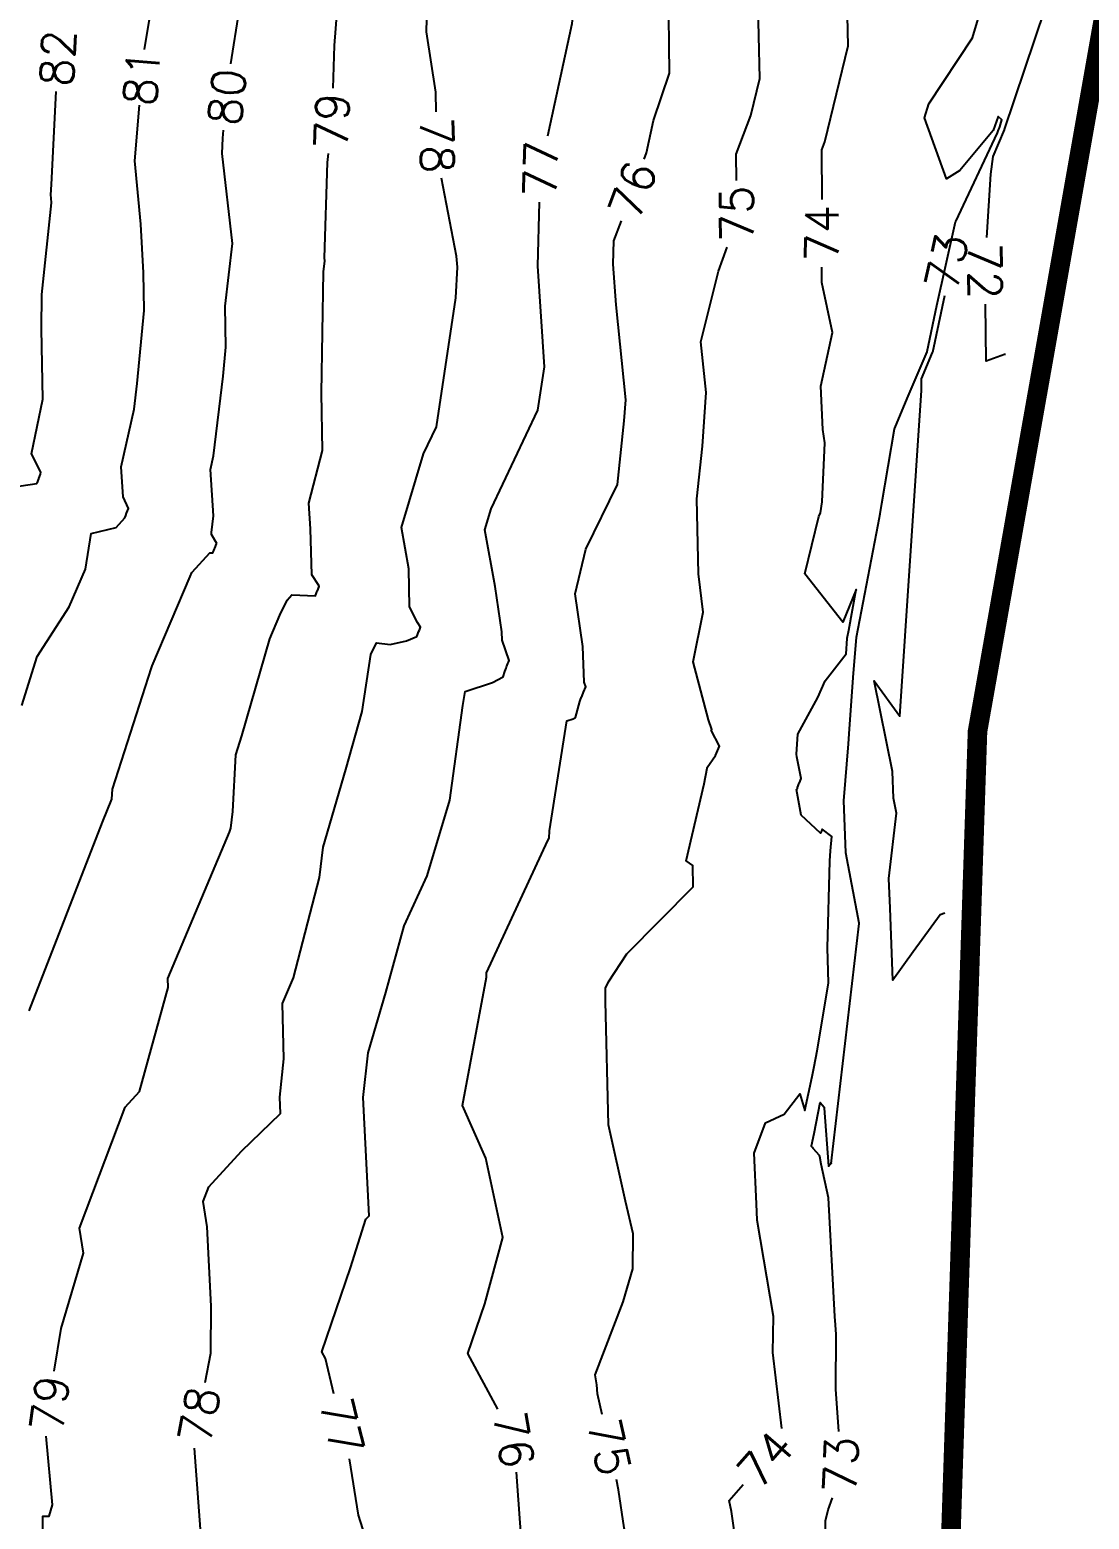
# Model space of a CAD drawing. Header units: metres. Extents: x 729358 to 732680, y 1423022 to 1426117.
# Drawn here: x 730911.2 to 731119.6, y 1424965.1 to 1425258 of the extents above; entities that cross this region are included whole.
import ezdxf

# ---------------------------------------------------------------- set-up
doc = ezdxf.new("R2010")
doc.units = ezdxf.units.M
doc.header["$MEASUREMENT"] = 0
doc.linetypes.add('PHANTOM', pattern=[2.5, 1.25, -0.25, 0.25, -0.25, 0.25, -0.25])
for name, color, linetype in [('36Bound', 6, 'PHANTOM'), ('HR36 IE-Exi_Xref$0$CONTOUR', 8, 'Continuous'), ('HR36 IE-Exi_Xref$0$CONTOURINDEX', 10, 'Continuous'), ('HR36 IE-Exi_Xref$0$CONTOURTEXT', 7, 'Continuous')]:
    doc.layers.add(name, color=color, linetype=linetype)
doc.styles.add('HR36 IE-Exi_Xref$0$5mm', font='simplex', dxfattribs={"height": 5})

msp = doc.modelspace()

# ---------------------------------------------------------------- linework, layer by layer
at = {"layer": '36Bound', "const_width": 3.84}
msp.add_lwpolyline([(731089.29, 1424869.87), (731097.59, 1425120.07), (731110.41, 1425192.42), (731138.07, 1425349.11), (731186.64, 1425492.9), (731134.88, 1425523.96), (731220.89, 1425664.9), (730803.81, 1425911.35), (730764.78, 1425842.6), (730723.84, 1425770.49), (730682.74, 1425698.76), (730672.5, 1425703.91), (730659.08, 1425710.65), (730650.07, 1425715.18), (730455.78, 1425812.86), (730385.15, 1425653.57), (730390.36, 1425601.87), (730354.83, 1425374.71), (730264.08, 1425176.5), (730117.5, 1425088.87), (729994.08, 1425024.16), (729814.03, 1424892.64)], dxfattribs=at)
at = {"layer": 'HR36 IE-Exi_Xref$0$CONTOUR', "flags": 128}
for points, elevation in [([(731050.19, 1425228.38), (731050.15, 1425233.58), (731052.98, 1425241.19), (731054.76, 1425248.44), (731054.18, 1425273.68), (731058.11, 1425285.37), (731050.94, 1425309.9), (731050.72, 1425316.28), (731055.69, 1425339.1), (731054.99, 1425344.35), (731051.41, 1425361.56), (731050.01, 1425370.24), (731053.71, 1425387.35), (731049.6, 1425412.8), (731052.92, 1425423.06), (731049.78, 1425432.23), (731050.62, 1425444.8), (731050.98, 1425460.78)], 75), ([(731013.07, 1425237.19), (731017.87, 1425259.26), (731018.18, 1425262.42), (731018.75, 1425262.98), (731020.39, 1425288.77), (731020.68, 1425299.48), (731017.05, 1425319.52), (731015.4, 1425322.53), (731015.56, 1425327.65), (731010.77, 1425367.99), (731013.44, 1425382.3), (731014.92, 1425391.76), (731013.89, 1425397.02), (731012.94, 1425409.22), (731018.05, 1425422.47), (731017.19, 1425426.78), (731016.08, 1425434.82), (731017.86, 1425445.74), (731019.33, 1425449.71)], 77), ([(730970.83, 1425246.52), (730971.13, 1425254.95), (730972.1, 1425267.5), (730975.89, 1425273.28), (730977.52, 1425279.48), (730987.66, 1425292.97), (730988, 1425306.17), (730987.08, 1425317.48), (730983.29, 1425326.56), (730980.07, 1425336.16), (730981.94, 1425348.57), (730983.61, 1425364.46), (730987.44, 1425385.81), (730987.97, 1425390), (730988.37, 1425396), (730989.29, 1425425.98), (730989.02, 1425430.71), (730988.03, 1425436.13)], 79), ([(730933.76, 1425254.13), (730934.65, 1425259.69), (730938.52, 1425277.67), (730939.36, 1425278.73), (730940.2, 1425285.48), (730943.28, 1425302.27), (730941.79, 1425304.83), (730936.23, 1425314.99), (730940.51, 1425319.81), (730944.98, 1425338.14), (730948.43, 1425347.48), (730950.77, 1425363.76), (730954.71, 1425378.4), (730956.54, 1425389.2), (730959.17, 1425408.19), (730958.99, 1425426.01)], 81), ([(731070.34, 1424982.38), (731069.7, 1424990.72), (731069.76, 1425001.52), (731069.66, 1425003.32), (731069.66, 1425003.32), (731069.66, 1425003.35), (731069.51, 1425005.01), (731068.31, 1425028.31), (731068.31, 1425028.36), (731068.31, 1425028.36), (731066.82, 1425034.95), (731066.59, 1425036.47), (731066.48, 1425036.67), (731065.26, 1425038.01), (731065.26, 1425038.02), (731065.24, 1425038.05), (731065.15, 1425038.22), (731065.12, 1425038.24), (731064.92, 1425038.4), (731064.92, 1425038.55), (731065.44, 1425040.98), (731066.64, 1425047.08), (731067.41, 1425046.17), (731067.42, 1425046.15), (731067.46, 1425045.98), (731067.46, 1425045.98), (731068.31, 1425034.56), (731068.82, 1425035.2), (731068.82, 1425035.11), (731074.33, 1425082.26), (731074.34, 1425082.32), (731071.71, 1425096.19), (731071.71, 1425096.23), (731071.28, 1425106.4), (731072.22, 1425117.59), (731072.37, 1425119.55), (731072.37, 1425119.56), (731072.37, 1425119.56), (731073.15, 1425130.65), (731073.79, 1425138.59), (731073.79, 1425138.61), (731078.03, 1425160.72), (731078.42, 1425162.85), (731078.42, 1425162.85), (731078.75, 1425164.85), (731081.28, 1425179.54), (731081.29, 1425179.57), (731081.29, 1425179.58), (731081.32, 1425179.67), (731083.75, 1425185.5), (731087.67, 1425194.68), (731087.68, 1425194.73), (731087.7, 1425194.78), (731089.61, 1425203.82), (731093.27, 1425220.23), (731093.3, 1425220.32), (731093.31, 1425220.34), (731101.49, 1425237.79), (731101.74, 1425238.35), (731101.76, 1425238.41), (731101.76, 1425238.41), (731101.95, 1425238.96), (731102.36, 1425240.33), (731101.65, 1425240.96), (731100.68, 1425238.24), (731100.64, 1425238.19), (731094.1, 1425230.38), (731091.52, 1425228.74), (731087.18, 1425240.72), (731088.03, 1425243.49), (731096.62, 1425256.43), (731098.61, 1425263.27)], 73), ([(730909.6, 1425125.17), (730912.62, 1425134.76), (730918.96, 1425144.55), (730922.12, 1425151.97), (730923.26, 1425159), (730928.18, 1425160.13), (730929.87, 1425162.03), (730930.05, 1425162.49), (730930.24, 1425162.95), (730930.42, 1425163.42), (730930.61, 1425163.88), (730929.54, 1425166.17), (730929.17, 1425172.07), (730931.7, 1425183.41), (730932.32, 1425188.5), (730933.66, 1425202.81), (730933.56, 1425210.25), (730933.06, 1425219.81), (730931.84, 1425232.23), (730932.75, 1425243.22)], 81), ([(730916, 1424994.25), (730917.33, 1425002.62), (730921.74, 1425017.48), (730920.98, 1425022.39), (730929.96, 1425046.16), (730932.79, 1425049.23), (730938.41, 1425069.69), (730938.37, 1425071.45), (730950.5, 1425100.21), (730950.71, 1425101.03), (730951.13, 1425104.32), (730951.7, 1425115.43), (730952.9, 1425119.16), (730958.38, 1425138.27), (730960.36, 1425142.93), (730961.8, 1425145.89), (730962.73, 1425146.91), (730967.36, 1425146.71), (730967.4, 1425146.79), (730967.74, 1425147.63), (730967.78, 1425147.72), (730968.12, 1425148.56), (730968.01, 1425148.75), (730966.66, 1425150.83), (730966.39, 1425159.91), (730966.07, 1425164.97), (730968.75, 1425175.31), (730968.58, 1425186.59), (730968.96, 1425210.41), (730969.21, 1425212.58), (730969.14, 1425213.18), (730969.76, 1425231.93), (730969.94, 1425233.69)], 79), ([(730971.02, 1424989.78), (730969.33, 1424996.71), (730968.62, 1424998.02), (730974.25, 1425014.58), (730977.26, 1425024.16), (730977.93, 1425024.8), (730976.77, 1425048.08), (730977.71, 1425056.86), (730981.25, 1425068.7), (730984.82, 1425081.83), (730989.36, 1425091.68), (730993.79, 1425106.52), (730996.36, 1425125.13), (730996.79, 1425127.91), (731002.21, 1425129.66), (731004.31, 1425130.77), (731004.59, 1425131.83), (731004.86, 1425132.5), (731004.96, 1425132.76), (731005.23, 1425133.43), (731005.33, 1425133.69), (731005.49, 1425134.02), (731004.07, 1425138.02), (731004.01, 1425139.62), (731002.69, 1425148.57), (731000.71, 1425159.7), (731001.96, 1425163.84), (731011.14, 1425183.23), (731012.43, 1425191.78), (731011.12, 1425211.56), (731011.47, 1425224.14)], 77), ([(731023.74, 1424985.73), (731022.85, 1424989.77), (731022.7, 1424991.55), (731022.36, 1424993.53), (731027.91, 1425007.89), (731029.77, 1425014.39), (731029.88, 1425021.27), (731028.38, 1425027.71), (731025.04, 1425042.66), (731024.4, 1425066.91), (731024.42, 1425069.55), (731025, 1425070.79), (731028.63, 1425076.34), (731041.68, 1425089.46), (731041.59, 1425093.68), (731040.27, 1425094.61), (731043.83, 1425109.72), (731044.42, 1425112.84), (731044.43, 1425112.99), (731046.08, 1425115.3), (731046.44, 1425116.21), (731046.45, 1425116.23), (731046.81, 1425117.14), (731046.82, 1425117.16), (731045.23, 1425120.3), (731045.33, 1425120.43), (731044.66, 1425122.32), (731041.68, 1425133.71), (731043.6, 1425143.51), (731042.7, 1425151.07), (731042.39, 1425165.82), (731043.49, 1425176.14), (731044.22, 1425186.67), (731043.2, 1425196.66), (731046.65, 1425210.55), (731048.36, 1425215.27)], 75), ([(731091.16, 1425084.3), (731090.26, 1425083.99), (731084.94, 1425076.68), (731080.91, 1425071.12), (731080.4, 1425085.28), (731080.12, 1425091.1), (731081.63, 1425104), (731081.63, 1425104.01), (731081.08, 1425106.92), (731081.08, 1425106.93), (731080.86, 1425112.18), (731080.86, 1425112.18), (731077.29, 1425130.03), (731082.33, 1425123.04), (731086.58, 1425187.1), (731086.55, 1425189.39), (731086.55, 1425189.4), (731088.74, 1425194.55), (731088.75, 1425194.56), (731088.78, 1425194.65), (731091.13, 1425205.76)], 72.5), ([(730913.58, 1424941.95), (730913.73, 1424965.76), (730915.02, 1424965.72), (730915.69, 1424967.94), (730914.39, 1424981.49)], 79), ([(730981.15, 1424949.21), (730975.86, 1424965.91), (730974.05, 1424977.04)], 77), ([(731021.56, 1424850.38), (731021.67, 1424852.01), (731022.26, 1424858.89), (731030.22, 1424876.63), (731030.3, 1424876.93), (731030.8, 1424877.67), (731039.31, 1424894.57), (731038.84, 1424905.94), (731037.7, 1424911.4), (731037.29, 1424916.64), (731033.3, 1424922.28), (731031.22, 1424925.07), (731027.96, 1424934.74), (731028.87, 1424938.06), (731029.91, 1424953.39), (731028.07, 1424963.46), (731027.01, 1424970.93), (731026.57, 1424972.95)], 75), ([(731085.4, 1424876.34), (731083.28, 1424880.46), (731075.02, 1424890.13), (731072.81, 1424891.07), (731072.19, 1424894.13), (731064.01, 1424906.24), (731063.22, 1424910.05), (731063.02, 1424912.6), (731065.69, 1424931.31), (731066.21, 1424931.35), (731065.93, 1424933.49), (731066.35, 1424939.19), (731067.7, 1424963.73), (731067.67, 1424964.83), (731068.24, 1424967.01), (731069.1, 1424969.32)], 73)]:
    msp.add_lwpolyline(points, dxfattribs=dict(at, elevation=elevation))
at = {"layer": 'HR36 IE-Exi_Xref$0$CONTOURINDEX', "flags": 128}
for points, elevation in [([(731067.03, 1425224.66), (731066.96, 1425234.41), (731067.54, 1425235.98), (731072.16, 1425254.88), (731071.96, 1425263.74), (731078.78, 1425284.02), (731076.01, 1425293.5), (731075.15, 1425318.83), (731076.39, 1425324.56), (731075.09, 1425334.38), (731079.81, 1425341.14), (731077.33, 1425365.6), (731080.79, 1425378.63), (731079.59, 1425383.25), (731076.76, 1425391.73), (731071.76, 1425416.12), (731071.45, 1425427.08), (731075.79, 1425448.01), (731076.92, 1425449.71), (731075.57, 1425451.87), (731071.53, 1425468.21)], 74), ([(731032.01, 1425232.56), (731032.48, 1425233.85), (731033.86, 1425240.19), (731036.98, 1425249.47), (731036.79, 1425266.37), (731036.39, 1425283.63), (731037.43, 1425286.72), (731034.4, 1425297.11), (731031.85, 1425317.92), (731035.3, 1425330.3), (731030.66, 1425359.1), (731028.92, 1425367.47), (731025.17, 1425390.62), (731025.62, 1425393.51), (731025.31, 1425395.09), (731026.34, 1425397.97), (731034.28, 1425422.5), (731030.73, 1425432.88), (731029.75, 1425440.03), (731030.28, 1425443.32), (731031.43, 1425446.41), (731033.68, 1425454.97)], 76), ([(730991.12, 1425241.9), (730991.02, 1425245.77), (730989.21, 1425257.62), (730989.4, 1425265.48), (730992.82, 1425270.01), (731004.79, 1425281.83), (731005.39, 1425291.21), (731005.84, 1425307.8), (731005.27, 1425314.74), (731002.97, 1425320.24), (730997.32, 1425330.58), (730998.27, 1425361.29), (730998.29, 1425361.48), (730998.31, 1425361.57), (731002.01, 1425390.7), (731003.56, 1425414.18), (731003.08, 1425420.24), (731004.13, 1425422.95), (731003.45, 1425426.35), (731002.03, 1425434.07), (731001.96, 1425435.93), (731002.94, 1425442.49)], 78), ([(730950.71, 1425251.33), (730952.35, 1425261.66), (730952.92, 1425264.29), (730960.03, 1425273.23), (730962.89, 1425277.59), (730964.55, 1425283.94), (730966.04, 1425294.8), (730964.05, 1425298.78), (730961.11, 1425314.01), (730964.36, 1425337.2), (730963.96, 1425338.39), (730964.34, 1425340.87), (730967.86, 1425365.4), (730969.08, 1425369.9), (730972.41, 1425389.57), (730973.61, 1425398.2), (730973.5, 1425409.12), (730974.13, 1425429.9), (730974.09, 1425430.7)], 80), ([(731099.39, 1425217.18), (731100.23, 1425229.64), (731100.65, 1425233.12), (731100.65, 1425233.13), (731102.9, 1425238.34), (731102.9, 1425238.35), (731102.92, 1425238.39), (731110.87, 1425262.12)], 72), ([(730907.72, 1425168.07), (730912.6, 1425168.78), (730912.64, 1425168.89), (730912.96, 1425169.71), (730913, 1425169.82), (730913.33, 1425170.65), (730913.34, 1425171.06), (730911.56, 1425174.63), (730913.77, 1425185.4), (730913.48, 1425199.19), (730913.57, 1425205.99), (730915.43, 1425223.97), (730915.38, 1425224.93), (730915.32, 1425225.54), (730915.49, 1425227.61), (730916.37, 1425245.92)], 82), ([(730911.09, 1425065.08), (730925.48, 1425102.23), (730927.36, 1425106.72), (730927.46, 1425108.7), (730935.15, 1425132.57), (730935.26, 1425132.98), (730942.73, 1425150.51), (730943.07, 1425151.31), (730943.07, 1425151.32), (730943.07, 1425151.32), (730943.1, 1425151.35), (730946.62, 1425155.19), (730947.2, 1425155.16), (730947.54, 1425155.98), (730947.58, 1425156.09), (730947.91, 1425156.91), (730947.95, 1425157.01), (730946.94, 1425158.8), (730946.93, 1425158.81), (730946.92, 1425158.88), (730946.91, 1425159.15), (730947.31, 1425162.45), (730946.74, 1425171.59), (730947.32, 1425174.24), (730949.23, 1425189.89), (730949.77, 1425195.61), (730949.65, 1425203.71), (730951.08, 1425216), (730949.05, 1425233.7), (730949.15, 1425236.72), (730949.31, 1425238.31)], 80), ([(730945.69, 1424992.04), (730946.77, 1424997.79), (730946.85, 1425007.06), (730946.08, 1425022.61), (730945.31, 1425027.64), (730946.4, 1425030.52), (730952.86, 1425037.53), (730960.52, 1425044.94), (730960.36, 1425048.15), (730961.16, 1425055.65), (730960.92, 1425066.57), (730963.04, 1425071.58), (730968.15, 1425091.32), (730968.92, 1425097.26), (730973.38, 1425112.57), (730976.58, 1425123.99), (730978.29, 1425135.15), (730979.4, 1425137.45), (730982.04, 1425137.12), (730985.3, 1425137.85), (730987.3, 1425138.71), (730987.44, 1425139.05), (730987.67, 1425139.64), (730987.81, 1425139.97), (730988.05, 1425140.57), (730987.45, 1425141.47), (730985.87, 1425144.54), (730985.74, 1425152.02), (730984.29, 1425160.17), (730988.65, 1425174.65), (730991.18, 1425179.98), (730994.99, 1425205.31), (730995.29, 1425211.34), (730995.14, 1425213.5), (730992.19, 1425228.83)], 78), ([(731003.25, 1424986.79), (730997.36, 1424997.7), (731000.7, 1425007.52), (731004.26, 1425020.53), (731000.86, 1425036.11), (730996.28, 1425046.52), (731001.02, 1425071.72), (731001.03, 1425072.59), (731013.05, 1425098.61), (731013.35, 1425099.06), (731013.43, 1425100.49), (731016.79, 1425122.14), (731018.05, 1425122.54), (731018.53, 1425122.8), (731019.36, 1425125.95), (731019.43, 1425126.12), (731019.73, 1425126.88), (731019.8, 1425127.05), (731020.1, 1425127.8), (731020.57, 1425128.8), (731020.22, 1425129.77), (731019.96, 1425136.76), (731018.43, 1425147.1), (731020.58, 1425155.88), (731026.78, 1425168.6), (731028.12, 1425181.12), (731028.4, 1425185.27), (731026.49, 1425203.94), (731025.96, 1425211.91), (731026.09, 1425216.5), (731027.56, 1425220.49)], 76), ([(731059.13, 1424982.98), (731057.34, 1424997.9), (731057.46, 1425004.98), (731054.26, 1425023.96), (731054.09, 1425027.14), (731053.69, 1425037.14), (731055.9, 1425043.11), (731059.57, 1425044.79), (731062.64, 1425048.76), (731063.65, 1425045.49), (731065.09, 1425052.2), (731065.47, 1425054.16), (731065.47, 1425054.17), (731065.47, 1425054.18), (731066.04, 1425057.22), (731068.3, 1425070.56), (731068.3, 1425070.59), (731068.3, 1425070.62), (731068.09, 1425077.52), (731068.53, 1425094.55), (731068.53, 1425094.56), (731068.53, 1425094.59), (731068.7, 1425096.58), (731068.91, 1425099.39), (731067.03, 1425100.83), (731066.88, 1425100.45), (731066.73, 1425100.07), (731062.91, 1425103.6), (731061.97, 1425108.62), (731062.16, 1425108.92), (731062.21, 1425109.03), (731062.53, 1425109.85), (731062.58, 1425109.96), (731062.9, 1425110.78), (731062.05, 1425115.06), (731061.97, 1425115.6), (731062.23, 1425119.53), (731066.15, 1425126.71), (731067.62, 1425130.02), (731071.73, 1425135.33), (731071.97, 1425138.31), (731071.98, 1425138.38), (731072.28, 1425139.94), (731073.74, 1425147.93), (731071.09, 1425141.51), (731063.6, 1425151.07), (731066.38, 1425162.33), (731066.71, 1425163.03), (731067.02, 1425165.21), (731067.54, 1425176.78), (731067.14, 1425179.44), (731066.78, 1425187.97), (731069.06, 1425198.5), (731066.94, 1425208.33), (731066.95, 1425211.32)], 74), ([(731103.07, 1425194.2), (731102.88, 1425194.14), (731099.3, 1425192.89), (731099.16, 1425204.08)], 72), ([(730944.74, 1424963.2), (730943.59, 1424979.11)], 78), ([(730977.8, 1424836.88), (730978.49, 1424837.55), (730989.14, 1424850.13), (730994.69, 1424852.66), (730995.83, 1424862.12), (730997.59, 1424875.64), (730999.42, 1424884.54), (731001.28, 1424894.64), (731000.82, 1424897.76), (731001.6, 1424902.22), (731004.12, 1424912.51), (731005.13, 1424913.73), (731004.22, 1424925.41), (731006.31, 1424935.97), (731004.7, 1424940.72), (731008.51, 1424954.7), (731008.6, 1424955.94), (731008.04, 1424958.96), (731006.91, 1424974.37)], 76), ([(731049.41, 1424855.47), (731055.12, 1424866.4), (731056.27, 1424873.5), (731061.35, 1424881.22), (731057.23, 1424885.46), (731056.65, 1424888.37), (731054.43, 1424891.64), (731050.46, 1424910.72), (731049.47, 1424923.54), (731050.53, 1424930.94), (731049.56, 1424946.94), (731049.99, 1424954.78), (731049.73, 1424963), (731049.22, 1424966.64), (731048.74, 1424968.8), (731051.5, 1424971.95)], 74)]:
    msp.add_lwpolyline(points, dxfattribs=dict(at, elevation=elevation))

# ---------------------------------------------------------------- texts
at = {"layer": 'HR36 IE-Exi_Xref$0$CONTOURTEXT', "char_height": 6.5, "attachment_point": 5, "style": 'HR36 IE-Exi_Xref$0$5mm'}
for s, insert, rotation in [('{82}', (730916.69, 1425252.46, 82), 87.2316), ('{81}', (730933.21, 1425248.68, 81), 85.2542), ('{80}', (730949.99, 1425244.83, 80), 84.0828), ('{79}', (730970.6, 1425240.1, 79), 87.9387), ('{78}', (730991.29, 1425235.35, 78), 271.4564), ('{77}', (731011.66, 1425230.68, 77), 88.3642), ('{76}', (731029.78, 1425226.52, 76), 69.7616), ('{75}', (731050.24, 1425221.83, 75), 90.4311), ('{74}', (731066.99, 1425217.99, 74), 89.6593), ('{73}', (731091.52, 1425212.36, 73), 77.4156), ('{72}', (731099.07, 1425210.63, 72), 270.7465), ('{79}', (730915.09, 1424987.88, 79), 82.8504), ('{78}', (730944.49, 1424985.6, 78), 79.4005), ('{77}', (730972.58, 1424983.42, 77), 283.7339), ('{76}', (731006.37, 1424980.8, 76), 279.6444), ('{75}', (731025.15, 1424979.34, 75), 282.4604), ('{74}', (731055.89, 1424976.96, 74), 48.7223), ('{73}', (731070.69, 1424975.81, 73), 87.6615)]:
    msp.add_mtext(s, dxfattribs=dict(at, insert=insert, rotation=rotation))

doc.saveas('drawing.dxf')
